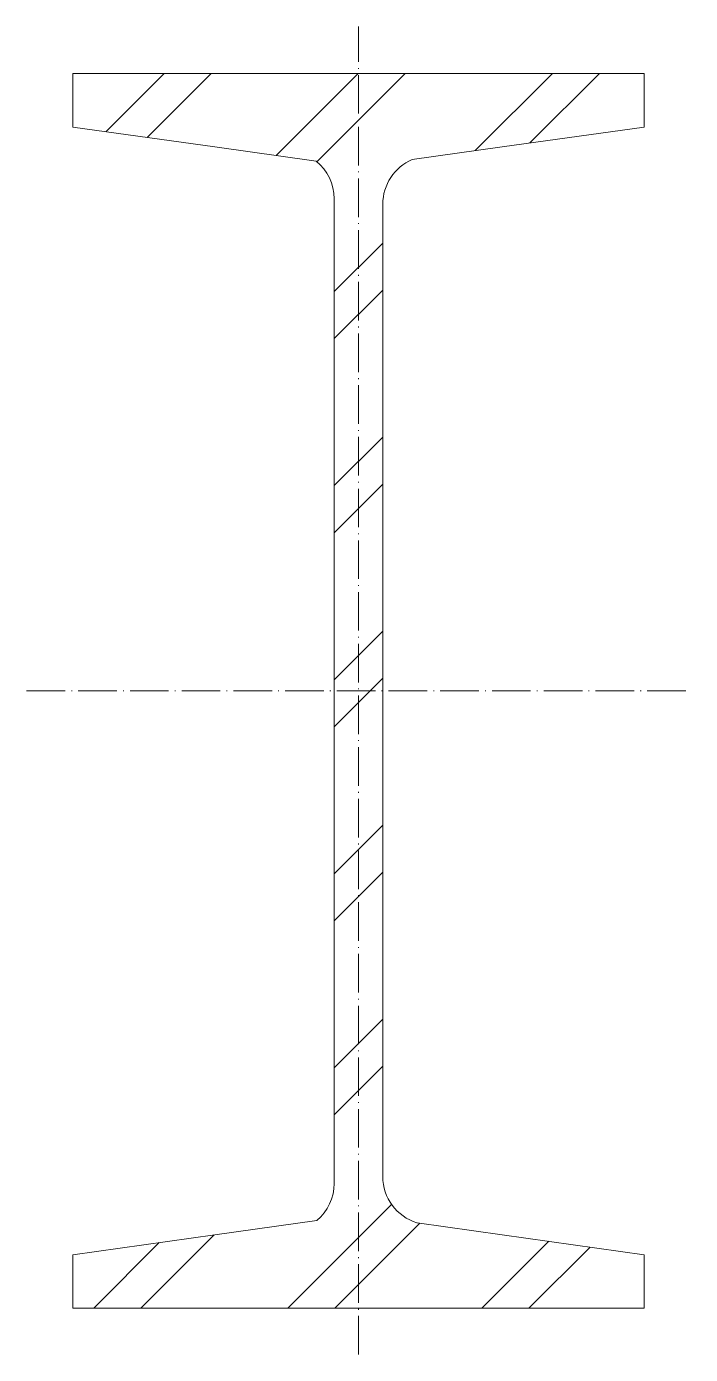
# Model space of a CAD drawing. Header units: metres. Extents: x -43 to 43, y -45 to 127.
import ezdxf

# ---------------------------------------------------------------- set-up
doc = ezdxf.new("R2010")
doc.units = ezdxf.units.M
doc.linetypes.add('MV_hartlijn_staal', pattern=[6.6, 5, -0.8, 0, -0.8])
doc.layers.add('A-DETL-GENF', color=92, linetype='Continuous', lineweight=18)

# ---------------------------------------------------------------- blocks, each defined once
blk = doc.blocks.new('28 Staalprofielen NP-profiel - NP 16-4448329-00_0 Basismaterialen')
at = {"layer": 'A-DETL-GENF', "lineweight": 13}
h = blk.add_hatch(dxfattribs=at)
h.set_pattern_fill('FP_501', color=256, style=0, pattern_type=2)
h.set_pattern_definition([(225, (1034.778, -1867.974), (12.57236, -12.57236), []), (225, (1034.778, -1887.024), (12.57236, -12.57236), [])])
h.paths.add_polyline_path([(-37, 120.68), (-37, 113.75), (-5.48, 109.34), (-4.5, 108.35), (-3.76, 107.16), (-3.31, 105.84), (-3.15, 104.45), (-3.15, -23.15), (-3.3, -24.51), (-3.74, -25.8), (-4.45, -26.97), (-5.39, -27.96), (-37, -32.39), (-37, -39.32), (37, -39.32), (37, -32.39), (7.58, -28.27), (6.13, -27.61), (4.89, -26.6), (3.94, -25.32), (3.35, -23.84), (3.15, -22.26), (3.15, 103.76), (3.32, 105.22), (3.82, 106.59), (4.62, 107.81), (5.68, 108.81), (6.94, 109.55), (37, 113.75), (37, 120.68)])
at = {"layer": 'A-DETL-GENF', "linetype": 'MV_hartlijn_staal', "lineweight": 13}
for p, q in [((0, -45.32), (0, 126.77)), ((-43, 40.66), (43, 40.66))]:
    blk.add_line(p, q, dxfattribs=at)
at = {"layer": 'A-DETL-GENF'}
for p, q in [((37, 120.68), (-37, 120.68)), ((-37, 120.68), (-37, 113.75)), ((37, 120.68), (-37, 120.68)), ((-37, 120.68), (-37, 113.75)), ((37, 113.75), (37, 120.68)), ((37, 120.68), (37, 113.75)), ((-37, 113.75), (-18.63, 111.18)), ((-37, 113.75), (-18.63, 111.18)), ((18.63, 111.18), (37, 113.75)), ((37, 113.75), (18.63, 111.18)), ((-18.63, 111.18), (-5.48, 109.34)), ((-18.63, 111.18), (-5.48, 109.34)), ((6.94, 109.55), (18.63, 111.18)), ((18.63, 111.18), (6.94, 109.55)), ((-3.15, 104.45), (-3.15, -23.15)), ((-3.15, -23.15), (-3.15, 104.45)), ((3.15, -22.26), (3.15, 103.76)), ((3.15, -22.26), (3.15, 103.76)), ((-5.39, -27.96), (-18.63, -29.82)), ((-18.63, -29.82), (-5.39, -27.96)), ((18.63, -29.82), (7.58, -28.27)), ((18.63, -29.82), (7.58, -28.27)), ((-18.63, -29.82), (-37, -32.39)), ((-37, -32.39), (-18.63, -29.82)), ((37, -32.39), (18.63, -29.82)), ((37, -32.39), (18.63, -29.82)), ((-37, -32.39), (-37, -39.32)), ((-37, -39.32), (-37, -32.39)), ((37, -39.32), (37, -32.39)), ((37, -39.32), (37, -32.39)), ((-37, -39.32), (37, -39.32)), ((37, -39.32), (-37, -39.32))]:
    blk.add_line(p, q, dxfattribs=at)
for centre, start, end in [((-9.45, 104.45), 360, 50.9456), ((-9.45, 104.45), 360, 50.9456), ((9.45, 103.76), 113.4319, 180), ((9.45, 103.76), 113.4319, 180), ((9.45, -22.26), 180, 252.6889), ((9.45, -22.26), 180, 252.6889), ((-9.45, -23.15), 310.0901, 360), ((-9.45, -23.15), 310.0901, 0)]:
    blk.add_arc(centre, 6.3, start, end, dxfattribs=at)

msp = doc.modelspace()

# ---------------------------------------------------------------- block references
msp.add_blockref('28 Staalprofielen NP-profiel - NP 16-4448329-00_0 Basismaterialen', (0, 0))

doc.saveas('drawing.dxf')
